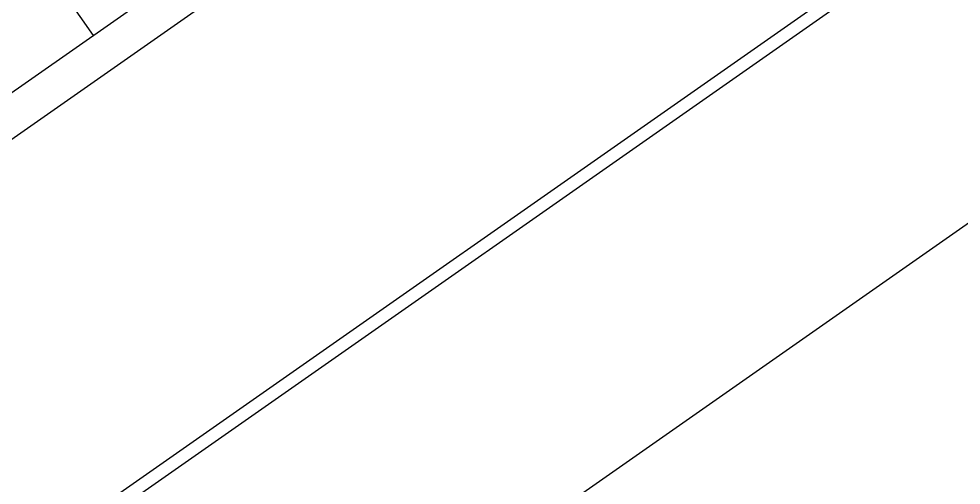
# Model space of a CAD drawing. Header units: millimetres. Extents: x 152904052 to 153933663, y 538271515 to 539240469.
# Drawn here: x 153339870.4 to 153340101.1, y 538937472.2 to 538937586.4 of the extents above; entities that cross this region are included whole.
import ezdxf

# ---------------------------------------------------------------- set-up
doc = ezdxf.new("R2010")
doc.units = ezdxf.units.MM
doc.layers.add('POWR', color=5, linetype='Continuous')

msp = doc.modelspace()

# ---------------------------------------------------------------- linework, layer by layer
at = {"layer": 'POWR', "color": 7}
for p, q in [((153339816.86, 538937415.57), (153340661.41, 538938006.93)), ((153339818.64, 538937413.03), (153340663.19, 538938004.39)), ((153339854.14, 538937362.32), (153340698.69, 538937953.68)), ((153339766.66, 538937485.52), (153340076.09, 538937702.19)), ((153340059.45, 538937701.89), (153339838.28, 538937547.03)), ((153339888.7, 538937582.33), (153339882.03, 538937591.86))]:
    msp.add_line(p, q, dxfattribs=at)

doc.saveas('drawing.dxf')
